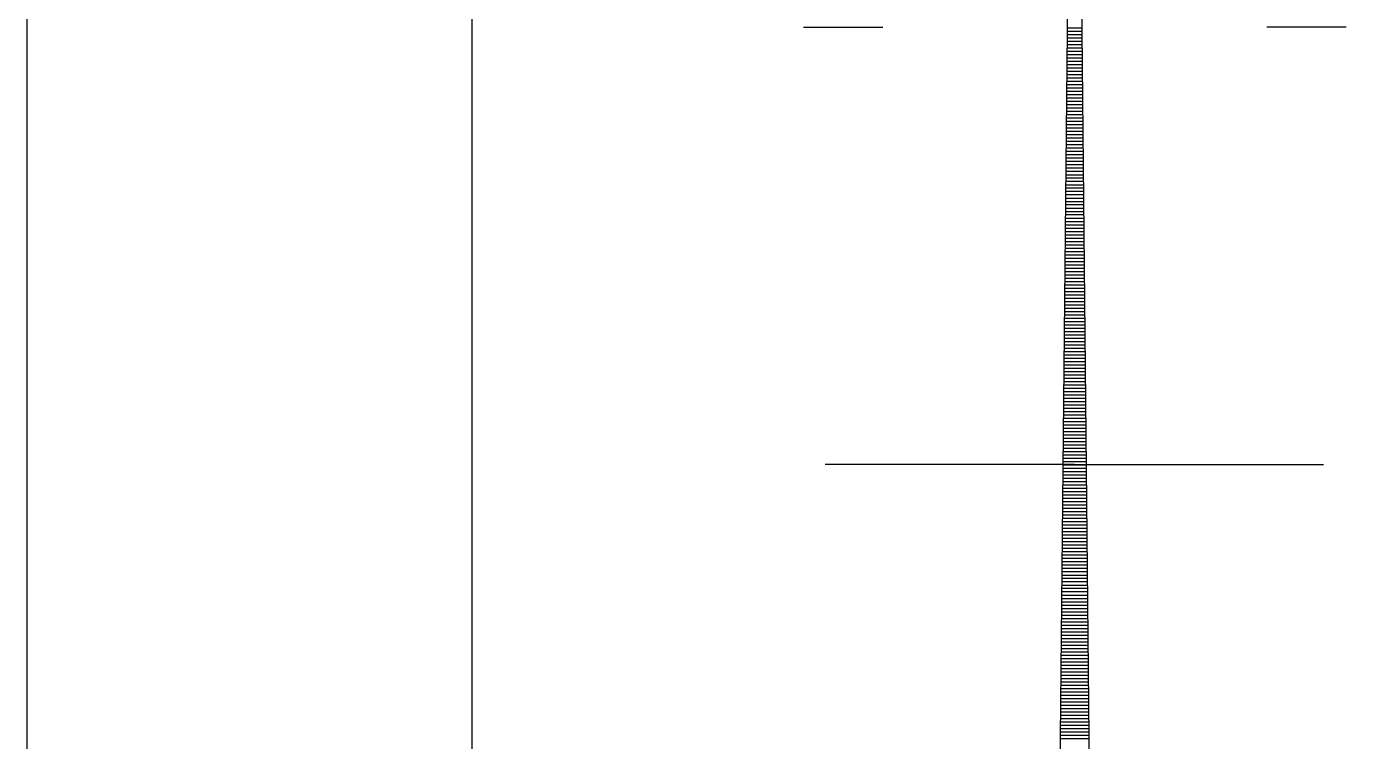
# Model space of a CAD drawing. Extents: x 220180 to 220303, y 630173 to 630265.
# Drawn here: x 220179.85 to 220187.39, y 630252.53 to 630256.54 of the extents above; entities that cross this region are included whole.
import ezdxf

# ---------------------------------------------------------------- set-up
doc = ezdxf.new("R2010")
doc.units = 0
doc.layers.add('C1680', color=7, linetype='Continuous')
doc.layers.add('M1200', color=7, linetype='Continuous')

# ---------------------------------------------------------------- blocks, each defined once
blk = doc.blocks.new('*X57')
at = {"color": 0}
for p, q in [((-20.694, -145.406), (-20.284, -145.406)), ((-20.694, -145.5), (-20.283, -145.5)), ((-20.693, -145.312), (-20.285, -145.312)), ((-20.698, -145.875), (-20.279, -145.875)), ((-20.697, -145.781), (-20.28, -145.781)), ((-20.696, -145.688), (-20.281, -145.688)), ((-20.695, -145.594), (-20.282, -145.594)), ((-20.702, -146.25), (-20.275, -146.25)), ((-20.701, -146.156), (-20.276, -146.156)), ((-20.7, -146.062), (-20.277, -146.062)), ((-20.699, -145.969), (-20.278, -145.969)), ((-20.706, -146.625), (-20.272, -146.625)), ((-20.705, -146.531), (-20.273, -146.531)), ((-20.704, -146.438), (-20.274, -146.438)), ((-20.703, -146.344), (-20.274, -146.344)), ((-20.709, -147), (-20.268, -147)), ((-20.708, -146.812), (-20.27, -146.812)), ((-20.708, -146.906), (-20.269, -146.906)), ((-20.707, -146.719), (-20.271, -146.719)), ((-20.713, -147.375), (-20.264, -147.375)), ((-20.712, -147.281), (-20.265, -147.281)), ((-20.711, -147.188), (-20.266, -147.188)), ((-20.71, -147.094), (-20.267, -147.094)), ((-20.717, -147.75), (-20.26, -147.75)), ((-20.716, -147.656), (-20.261, -147.656)), ((-20.715, -147.562), (-20.262, -147.562)), ((-20.714, -147.469), (-20.263, -147.469)), ((-20.721, -148.125), (-20.257, -148.125)), ((-20.72, -148.031), (-20.258, -148.031)), ((-20.719, -147.938), (-20.259, -147.938)), ((-20.718, -147.844), (-20.26, -147.844)), ((-20.724, -148.5), (-20.253, -148.5)), ((-20.723, -148.312), (-20.255, -148.312)), ((-20.723, -148.406), (-20.254, -148.406)), ((-20.722, -148.219), (-20.256, -148.219)), ((-20.728, -148.875), (-20.249, -148.875)), ((-20.727, -148.781), (-20.25, -148.781)), ((-20.726, -148.688), (-20.251, -148.688)), ((-20.725, -148.594), (-20.252, -148.594)), ((-20.732, -149.25), (-20.245, -149.25)), ((-20.731, -149.156), (-20.246, -149.156)), ((-20.73, -149.062), (-20.247, -149.062)), ((-20.729, -148.969), (-20.248, -148.969)), ((-20.736, -149.625), (-20.242, -149.625)), ((-20.735, -149.531), (-20.243, -149.531)), ((-20.734, -149.438), (-20.244, -149.438)), ((-20.733, -149.344), (-20.245, -149.344)), ((-20.739, -150), (-20.238, -150)), ((-20.738, -149.812), (-20.24, -149.812)), ((-20.738, -149.906), (-20.239, -149.906)), ((-20.737, -149.719), (-20.241, -149.719)), ((-20.743, -150.375), (-20.234, -150.375)), ((-20.742, -150.281), (-20.235, -150.281)), ((-20.741, -150.188), (-20.236, -150.188)), ((-20.74, -150.094), (-20.237, -150.094)), ((-20.747, -150.75), (-20.23, -150.75)), ((-20.746, -150.656), (-20.231, -150.656)), ((-20.745, -150.562), (-20.232, -150.562)), ((-20.744, -150.469), (-20.233, -150.469)), ((-20.751, -151.125), (-20.227, -151.125)), ((-20.75, -151.031), (-20.228, -151.031)), ((-20.749, -150.938), (-20.229, -150.938)), ((-20.748, -150.844), (-20.23, -150.844)), ((-20.754, -151.5), (-20.223, -151.5)), ((-20.753, -151.406), (-20.224, -151.406)), ((-20.752, -151.219), (-20.226, -151.219)), ((-20.752, -151.312), (-20.225, -151.312)), ((-20.758, -151.875), (-20.219, -151.875)), ((-20.757, -151.781), (-20.22, -151.781)), ((-20.756, -151.688), (-20.221, -151.688)), ((-20.755, -151.594), (-20.222, -151.594)), ((-20.762, -152.25), (-20.216, -152.25)), ((-20.761, -152.156), (-20.216, -152.156)), ((-20.76, -152.062), (-20.217, -152.062)), ((-20.759, -151.969), (-20.218, -151.969)), ((-20.766, -152.625), (-20.212, -152.625)), ((-20.765, -152.531), (-20.213, -152.531)), ((-20.764, -152.438), (-20.214, -152.438)), ((-20.763, -152.344), (-20.215, -152.344)), ((-20.769, -153), (-20.208, -153)), ((-20.768, -152.906), (-20.209, -152.906)), ((-20.767, -152.719), (-20.211, -152.719)), ((-20.767, -152.812), (-20.21, -152.812)), ((-20.773, -153.375), (-20.204, -153.375)), ((-20.772, -153.281), (-20.205, -153.281)), ((-20.771, -153.188), (-20.206, -153.188)), ((-20.77, -153.094), (-20.207, -153.094)), ((-20.777, -153.75), (-20.201, -153.75)), ((-20.776, -153.656), (-20.201, -153.656)), ((-20.775, -153.562), (-20.202, -153.562)), ((-20.774, -153.469), (-20.203, -153.469)), ((-20.781, -154.125), (-20.197, -154.125)), ((-20.78, -154.031), (-20.198, -154.031)), ((-20.779, -153.938), (-20.199, -153.938)), ((-20.778, -153.844), (-20.2, -153.844)), ((-20.784, -154.5), (-20.193, -154.5)), ((-20.783, -154.406), (-20.194, -154.406)), ((-20.782, -154.312), (-20.195, -154.312)), ((-20.781, -154.219), (-20.196, -154.219)), ((-20.788, -154.875), (-20.189, -154.875)), ((-20.787, -154.781), (-20.19, -154.781)), ((-20.786, -154.688), (-20.191, -154.688)), ((-20.785, -154.594), (-20.192, -154.594)), ((-20.792, -155.25), (-20.186, -155.25)), ((-20.791, -155.156), (-20.187, -155.156)), ((-20.79, -155.062), (-20.187, -155.062)), ((-20.789, -154.969), (-20.188, -154.969)), ((-20.796, -155.625), (-20.182, -155.625)), ((-20.795, -155.531), (-20.183, -155.531)), ((-20.794, -155.438), (-20.184, -155.438)), ((-20.793, -155.344), (-20.185, -155.344)), ((-20.799, -156), (-20.178, -156)), ((-20.798, -155.906), (-20.179, -155.906)), ((-20.797, -155.812), (-20.18, -155.812)), ((-20.796, -155.719), (-20.181, -155.719)), ((-20.803, -156.375), (-20.174, -156.375)), ((-20.802, -156.281), (-20.175, -156.281)), ((-20.801, -156.188), (-20.176, -156.188)), ((-20.8, -156.094), (-20.177, -156.094)), ((-20.807, -156.75), (-20.171, -156.75)), ((-20.806, -156.656), (-20.172, -156.656)), ((-20.805, -156.562), (-20.172, -156.562)), ((-20.804, -156.469), (-20.173, -156.469)), ((-20.811, -157.125), (-20.167, -157.125)), ((-20.811, -157.219), (-20.166, -157.219)), ((-20.81, -157.031), (-20.168, -157.031)), ((-20.809, -156.938), (-20.169, -156.938)), ((-20.808, -156.844), (-20.17, -156.844)), ((-20.815, -157.594), (-20.162, -157.594)), ((-20.814, -157.5), (-20.163, -157.5)), ((-20.813, -157.406), (-20.164, -157.406)), ((-20.812, -157.312), (-20.165, -157.312)), ((-20.819, -157.969), (-20.158, -157.969)), ((-20.818, -157.875), (-20.159, -157.875)), ((-20.817, -157.781), (-20.16, -157.781)), ((-20.816, -157.688), (-20.161, -157.688)), ((-20.823, -158.344), (-20.155, -158.344)), ((-20.822, -158.25), (-20.156, -158.25)), ((-20.821, -158.156), (-20.157, -158.156)), ((-20.82, -158.062), (-20.158, -158.062)), ((-20.826, -158.719), (-20.151, -158.719)), ((-20.825, -158.531), (-20.153, -158.531)), ((-20.825, -158.625), (-20.152, -158.625)), ((-20.824, -158.438), (-20.154, -158.438)), ((-20.83, -159.094), (-20.147, -159.094)), ((-20.829, -159), (-20.148, -159)), ((-20.828, -158.906), (-20.149, -158.906)), ((-20.827, -158.812), (-20.15, -158.812)), ((-20.834, -159.469), (-20.143, -159.469)), ((-20.833, -159.375), (-20.144, -159.375)), ((-20.832, -159.281), (-20.145, -159.281)), ((-20.831, -159.188), (-20.146, -159.188)), ((-20.838, -159.844), (-20.14, -159.844)), ((-20.837, -159.75), (-20.141, -159.75)), ((-20.836, -159.656), (-20.142, -159.656)), ((-20.835, -159.562), (-20.143, -159.562)), ((-20.841, -160.219), (-20.136, -160.219)), ((-20.84, -160.031), (-20.138, -160.031)), ((-20.84, -160.125), (-20.137, -160.125)), ((-20.839, -159.938), (-20.139, -159.938)), ((-20.845, -160.594), (-20.132, -160.594)), ((-20.844, -160.5), (-20.133, -160.5)), ((-20.843, -160.406), (-20.134, -160.406)), ((-20.842, -160.312), (-20.135, -160.312)), ((-20.849, -160.969), (-20.129, -160.969)), ((-20.848, -160.875), (-20.129, -160.875)), ((-20.847, -160.781), (-20.13, -160.781)), ((-20.846, -160.688), (-20.131, -160.688)), ((-20.853, -161.344), (-20.125, -161.344)), ((-20.852, -161.25), (-20.126, -161.25)), ((-20.851, -161.156), (-20.127, -161.156)), ((-20.85, -161.062), (-20.128, -161.062)), ((-20.856, -161.719), (-20.121, -161.719)), ((-20.855, -161.625), (-20.122, -161.625)), ((-20.854, -161.438), (-20.124, -161.438)), ((-20.854, -161.531), (-20.123, -161.531)), ((-20.86, -162.094), (-20.117, -162.094)), ((-20.859, -162), (-20.118, -162)), ((-20.858, -161.906), (-20.119, -161.906)), ((-20.857, -161.812), (-20.12, -161.812)), ((-20.864, -162.469), (-20.114, -162.469)), ((-20.863, -162.375), (-20.114, -162.375)), ((-20.862, -162.281), (-20.115, -162.281)), ((-20.861, -162.188), (-20.116, -162.188)), ((-20.868, -162.844), (-20.11, -162.844)), ((-20.867, -162.75), (-20.111, -162.75)), ((-20.866, -162.656), (-20.112, -162.656)), ((-20.865, -162.562), (-20.113, -162.562)), ((-20.871, -163.219), (-20.106, -163.219)), ((-20.87, -163.125), (-20.107, -163.125)), ((-20.869, -162.938), (-20.109, -162.938)), ((-20.869, -163.031), (-20.108, -163.031)), ((-20.875, -163.594), (-20.102, -163.594)), ((-20.874, -163.5), (-20.103, -163.5)), ((-20.873, -163.406), (-20.104, -163.406)), ((-20.872, -163.312), (-20.105, -163.312)), ((-20.879, -163.969), (-20.099, -163.969)), ((-20.878, -163.875), (-20.1, -163.875)), ((-20.877, -163.781), (-20.1, -163.781)), ((-20.876, -163.688), (-20.101, -163.688)), ((-20.883, -164.344), (-20.095, -164.344)), ((-20.882, -164.25), (-20.096, -164.25)), ((-20.881, -164.156), (-20.097, -164.156)), ((-20.88, -164.062), (-20.098, -164.062)), ((-20.886, -164.719), (-20.091, -164.719)), ((-20.885, -164.625), (-20.092, -164.625)), ((-20.884, -164.438), (-20.094, -164.438)), ((-20.884, -164.531), (-20.093, -164.531)), ((-20.89, -165.094), (-20.087, -165.094)), ((-20.889, -165), (-20.088, -165)), ((-20.888, -164.906), (-20.089, -164.906)), ((-20.887, -164.812), (-20.09, -164.812)), ((-20.892, -165.281), (-20.085, -165.281)), ((-20.891, -165.188), (-20.086, -165.188))]:
    blk.add_line(p, q, dxfattribs=at)
blk = doc.blocks.new('ZAFON2')
at = {"layer": 'C1680'}
for p, q in [((-21.489, -225.071), (-20.491, -125.125)), ((-19.489, -225.071), (-20.486, -125.125)), ((-28.108, -145.292), (-25.882, -145.292)), ((-12.87, -145.292), (-15.096, -145.292)), ((-20.501, -157.587), (-27.501, -157.587)), ((-20.501, -157.587), (-13.501, -157.587))]:
    blk.add_line(p, q, dxfattribs=at)
blk.add_blockref('*X57', (0, 0), dxfattribs=at)

msp = doc.modelspace()

# ---------------------------------------------------------------- linework, layer by layer
at = {"layer": 'C1680'}
msp.add_lwpolyline([(220179.8526, 630173.1355), (220251.979, 630173.1355), (220251.979, 630264.9713), (220179.8526, 630264.9713), (220179.8526, 630173.1355)], dxfattribs=at)
at = {"layer": 'M1200'}
msp.add_lwpolyline([(220182.3526, 630175.6355), (220249.479, 630175.6355), (220249.479, 630262.4713), (220182.3526, 630262.4713), (220182.3526, 630175.6355)], dxfattribs=at)

# ---------------------------------------------------------------- block references
at = {"layer": 'C1680', "xscale": 0.2, "yscale": 0.2, "zscale": 0.2}
msp.add_blockref('ZAFON2', (220189.8377, 630285.597), dxfattribs=at)

doc.saveas('drawing.dxf')
